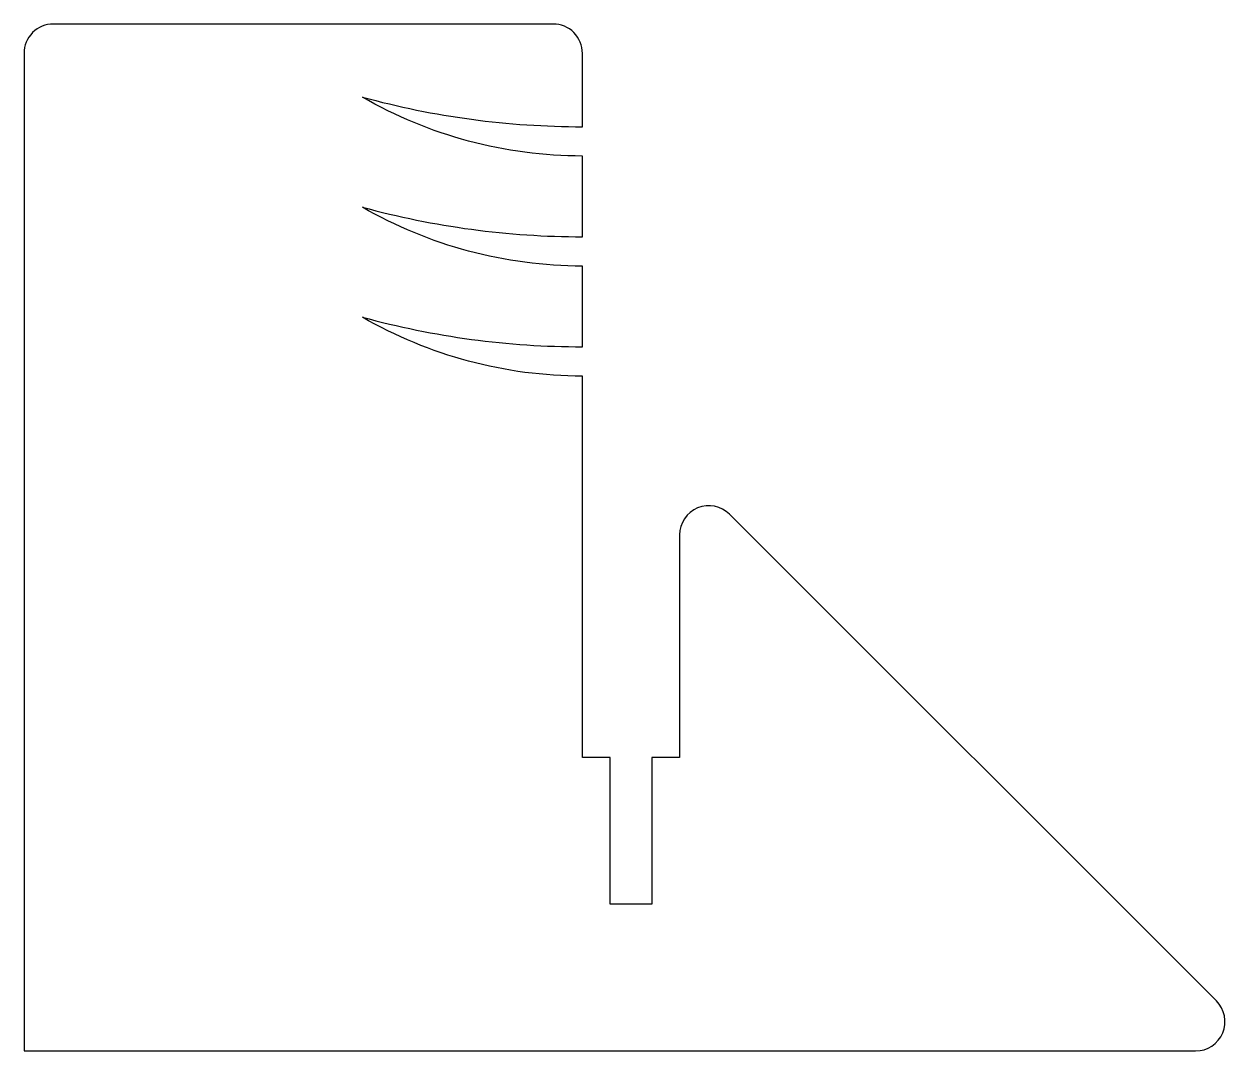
# Model space of a CAD drawing. Header units: millimetres. Extents: x -41 to 40.8, y -153.4 to -83.4.
import ezdxf

# ---------------------------------------------------------------- set-up
doc = ezdxf.new("R2010")
doc.units = ezdxf.units.MM
doc.layers.get('0').update_dxf_attribs({"linetype": 'CONTINUOUS'})

msp = doc.modelspace()

# ---------------------------------------------------------------- linework, layer by layer
msp.add_lwpolyline([(7.046, -116.774, 0.668179), (3.632, -118.188), (3.632, -133.36), (1.737, -133.36), (1.737, -143.36), (-1.088, -143.36), (-1.088, -133.36), (-2.983, -133.36), (-2.983, -107.36, -0.131652), (-17.983, -103.34, 0.067006), (-2.983, -105.36), (-2.983, -99.86, -0.131652), (-17.983, -95.84, 0.067006), (-2.983, -97.86), (-2.983, -92.36, -0.131652), (-17.983, -88.34, 0.067006), (-2.983, -90.36), (-2.983, -85.36, 0.414214), (-4.983, -83.36), (-39.039, -83.36, 0.414214), (-41.039, -85.36), (-41.039, -153.36), (38.804, -153.36, 0.668179), (40.218, -149.945)], format="xyb", close=True)

doc.saveas('drawing.dxf')
